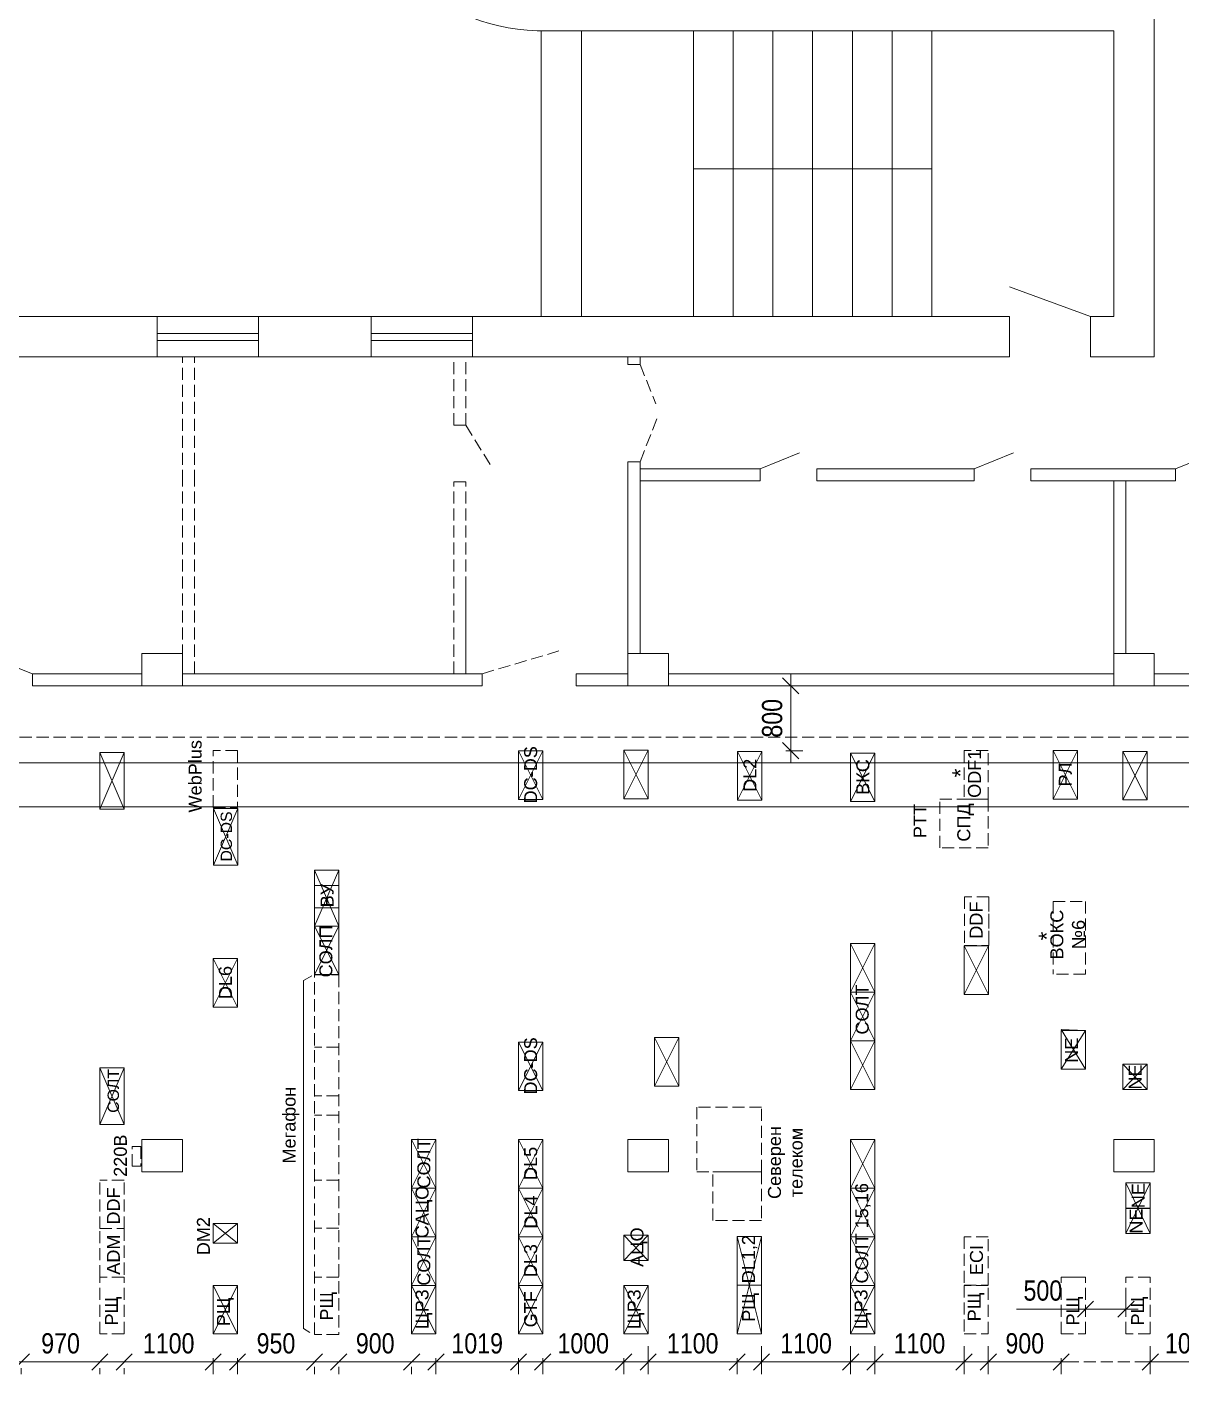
# Model space of a CAD drawing. Header units: millimetres. Extents: x 590645 to 681088, y -6155083 to -122880.
# Drawn here: x 647504 to 661754, y -158878 to -142249 of the extents above; entities that cross this region are included whole.
import ezdxf

# ---------------------------------------------------------------- set-up
doc = ezdxf.new("R2010")
doc.units = ezdxf.units.MM
doc.linetypes.add('GOST2.303 4', pattern=[7, 5, -2, 0])
doc.linetypes.add('ГОСТ 2.303 4', pattern=[7, 5, -2, 0])
for name, color, linetype, lineweight in [('оборудование', 7, 'Continuous', 60), ('Размеры план', 5, 'Continuous', 5), ('Стены', 250, 'Continuous', 20)]:
    doc.layers.add(name, color=color, linetype=linetype, lineweight=lineweight)
doc.styles.add('17_Standard 2.5', font='ARIALN.TTF', dxfattribs={"height": 250})
doc.styles.add('Arial Cyr', font='arial.ttf')
doc.dimstyles.get("Standard").update_dxf_attribs({"dimtxt": 2.5, "dimasz": 2, "dimexe": 1.5, "dimexo": 3, "dimgap": 1, "dimtad": 1, "dimtoh": 1, "dimdec": 0, "dimrnd": 1, "dimzin": 0, "dimdsep": 46, "dimtxsty": '17_Standard 2.5', "dimblk": 'OBLIQUE', "dimcen": 2, "dimdle": 1.5, "dimclrd": 5, "dimclre": 5, "dimclrt": 5, "dimadec": 0, "dimazin": 0, "dimtfac": 1, "dimtdec": 0, "dimtofl": 0, "dimtmove": 0, "dimatfit": 3, "dimldrblk": 'OBLIQUE', "dimfxl": 1, "dimtolj": 1, "dimtzin": 0, "dimlwd": 5, "dimlwe": 5, "dimarcsym": 0})

# ---------------------------------------------------------------- blocks, each defined once
blk = doc.blocks.new('_Oblique')
at = {"color": 0, "linetype": 'ByBlock', "lineweight": -2}
blk.add_line((-0.5, -0.5), (0.5, 0.5), dxfattribs=at)
blk = doc.blocks.new('*D452')
at = {"layer": 'Defpoints', "color": 0, "transparency": 16777216}
for p in [(656573.572558, -158233.852485), (657673.572558, -158233.852485), (656573.572558, -158727.786385)]:
    blk.add_point(p, dxfattribs=at)
at = {"layer": 'Стены', "color": 5, "linetype": 'Continuous', "lineweight": 5, "transparency": 16777216}
for p, q in [((656573.572558, -158533.852485), (656573.572558, -158877.786385)), ((657673.572558, -158533.852485), (657673.572558, -158877.786385)), ((657823.572558, -158727.786385), (656423.572558, -158727.786385))]:
    blk.add_line(p, q, dxfattribs=at)
at = {"layer": 'Стены', "color": 5, "lineweight": 5, "transparency": 16777216, "xscale": 200, "yscale": 200, "zscale": 200, "rotation": 180}
blk.add_blockref('_Oblique', (656573.572558, -158727.786385), dxfattribs=at)
at = {"layer": 'Стены', "color": 5, "lineweight": 5, "transparency": 16777216, "xscale": 200, "yscale": 200, "zscale": 200}
blk.add_blockref('_Oblique', (657673.572558, -158727.786385), dxfattribs=at)
at = {"layer": 'Стены', "color": 5, "linetype": 'Continuous', "lineweight": 20, "transparency": 16777216, "insert": (657123.572558, -158500.158757), "char_height": 250, "attachment_point": 5, "style": '17_Standard 2.5'}
blk.add_mtext('\\A1;1100', dxfattribs=at)
blk = doc.blocks.new('*D453')
at = {"layer": 'Defpoints', "color": 0, "transparency": 16777216}
for p in [(655173.572558, -158233.852485), (656273.572558, -158382.552882), (655173.572558, -158727.786385)]:
    blk.add_point(p, dxfattribs=at)
at = {"layer": 'Стены', "color": 5, "linetype": 'Continuous', "lineweight": 5, "ltscale": 100, "transparency": 16777216}
for p, q in [((655173.572558, -158533.852485), (655173.572558, -158877.786385)), ((656423.572558, -158727.786385), (655023.572558, -158727.786385)), ((656273.572558, -158682.552882), (656273.572558, -158877.786385))]:
    blk.add_line(p, q, dxfattribs=at)
at = {"layer": 'Стены', "color": 5, "lineweight": 5, "transparency": 16777216, "xscale": 200, "yscale": 200, "zscale": 200, "rotation": 180}
blk.add_blockref('_Oblique', (655173.572558, -158727.786385), dxfattribs=at)
at = {"layer": 'Стены', "color": 5, "lineweight": 5, "transparency": 16777216, "xscale": 200, "yscale": 200, "zscale": 200}
blk.add_blockref('_Oblique', (656273.572558, -158727.786385), dxfattribs=at)
at = {"layer": 'Стены', "color": 5, "linetype": 'Continuous', "lineweight": 20, "transparency": 16777216, "insert": (655723.572558, -158500.158757), "char_height": 250, "attachment_point": 5, "style": '17_Standard 2.5'}
blk.add_mtext('\\A1;1100', dxfattribs=at)
blk = doc.blocks.new('*D454')
at = {"layer": 'Defpoints', "color": 0, "transparency": 16777216}
for p in [(657973.572558, -158233.852485), (659073.572558, -158233.852485), (657973.572558, -158727.786385)]:
    blk.add_point(p, dxfattribs=at)
at = {"layer": 'Стены', "color": 5, "linetype": 'Continuous', "lineweight": 5, "transparency": 16777216}
for p, q in [((657973.572558, -158533.852485), (657973.572558, -158877.786385)), ((659073.572558, -158533.852485), (659073.572558, -158877.786385)), ((659223.572558, -158727.786385), (657823.572558, -158727.786385))]:
    blk.add_line(p, q, dxfattribs=at)
at = {"layer": 'Стены', "color": 5, "lineweight": 5, "transparency": 16777216, "xscale": 200, "yscale": 200, "zscale": 200, "rotation": 180}
blk.add_blockref('_Oblique', (657973.572558, -158727.786385), dxfattribs=at)
at = {"layer": 'Стены', "color": 5, "lineweight": 5, "transparency": 16777216, "xscale": 200, "yscale": 200, "zscale": 200}
blk.add_blockref('_Oblique', (659073.572558, -158727.786385), dxfattribs=at)
at = {"layer": 'Стены', "color": 5, "linetype": 'Continuous', "lineweight": 20, "transparency": 16777216, "insert": (658523.572558, -158500.158757), "char_height": 250, "attachment_point": 5, "style": '17_Standard 2.5'}
blk.add_mtext('\\A1;1100', dxfattribs=at)
blk = doc.blocks.new('*D455')
at = {"layer": 'Defpoints', "color": 0, "transparency": 16777216}
for p in [(659373.572558, -158233.852485), (660273.572558, -158382.552882), (659373.572558, -158727.786385)]:
    blk.add_point(p, dxfattribs=at)
at = {"layer": 'Стены', "color": 5, "linetype": 'Continuous', "lineweight": 5, "transparency": 16777216}
for p, q in [((659373.572558, -158533.852485), (659373.572558, -158877.786385)), ((660423.572558, -158727.786385), (659223.572558, -158727.786385)), ((660273.572558, -158682.552882), (660273.572558, -158877.786385))]:
    blk.add_line(p, q, dxfattribs=at)
at = {"layer": 'Стены', "color": 5, "lineweight": 5, "transparency": 16777216, "xscale": 200, "yscale": 200, "zscale": 200, "rotation": 180}
blk.add_blockref('_Oblique', (659373.572558, -158727.786385), dxfattribs=at)
at = {"layer": 'Стены', "color": 5, "lineweight": 5, "transparency": 16777216, "xscale": 200, "yscale": 200, "zscale": 200}
blk.add_blockref('_Oblique', (660273.572558, -158727.786385), dxfattribs=at)
at = {"layer": 'Стены', "color": 5, "linetype": 'Continuous', "lineweight": 20, "transparency": 16777216, "insert": (659823.572558, -158500.158757), "char_height": 250, "attachment_point": 5, "style": '17_Standard 2.5'}
blk.add_mtext('\\A1;900', dxfattribs=at)
blk = doc.blocks.new('*D457')
at = {"layer": 'Defpoints', "color": 0, "transparency": 16777216}
for p in [(647433.572558, -158506.802461), (648403.572558, -158506.802461), (647433.572558, -158727.786385)]:
    blk.add_point(p, dxfattribs=at)
at = {"layer": 'Стены', "color": 5, "linetype": 'Continuous', "lineweight": 5, "transparency": 16777216}
for p, q in [((648553.572558, -158727.786385), (647283.572558, -158727.786385)), ((647433.572558, -158806.802461), (647433.572558, -158877.786385)), ((648403.572558, -158806.802461), (648403.572558, -158877.786385))]:
    blk.add_line(p, q, dxfattribs=at)
at = {"layer": 'Стены', "color": 5, "lineweight": 5, "transparency": 16777216, "xscale": 200, "yscale": 200, "zscale": 200, "rotation": 180}
blk.add_blockref('_Oblique', (647433.572558, -158727.786385), dxfattribs=at)
at = {"layer": 'Стены', "color": 5, "lineweight": 5, "transparency": 16777216, "xscale": 200, "yscale": 200, "zscale": 200}
blk.add_blockref('_Oblique', (648403.572558, -158727.786385), dxfattribs=at)
at = {"layer": 'Стены', "color": 5, "linetype": 'Continuous', "lineweight": 20, "transparency": 16777216, "insert": (647918.572558, -158500.158757), "char_height": 250, "attachment_point": 5, "style": '17_Standard 2.5'}
blk.add_mtext('\\A1;970', dxfattribs=at)
blk = doc.blocks.new('*D458')
at = {"layer": 'Defpoints', "color": 0, "transparency": 16777216}
for p in [(650103.572558, -158382.552882), (651053.572558, -158486.639388), (651053.572558, -158727.786385)]:
    blk.add_point(p, dxfattribs=at)
at = {"layer": 'Стены', "color": 5, "linetype": 'Continuous', "lineweight": 5, "transparency": 16777216}
for p, q in [((649953.572558, -158727.786385), (651203.572558, -158727.786385)), ((650103.572558, -158682.552882), (650103.572558, -158877.786385)), ((651053.572558, -158786.639388), (651053.572558, -158877.786385))]:
    blk.add_line(p, q, dxfattribs=at)
at = {"layer": 'Стены', "color": 5, "lineweight": 5, "transparency": 16777216, "xscale": 200, "yscale": 200, "zscale": 200, "rotation": 180}
blk.add_blockref('_Oblique', (650103.572558, -158727.786385), dxfattribs=at)
at = {"layer": 'Стены', "color": 5, "lineweight": 5, "transparency": 16777216, "xscale": 200, "yscale": 200, "zscale": 200}
blk.add_blockref('_Oblique', (651053.572558, -158727.786385), dxfattribs=at)
at = {"layer": 'Стены', "color": 5, "linetype": 'Continuous', "lineweight": 20, "transparency": 16777216, "insert": (650578.572558, -158500.158757), "char_height": 250, "attachment_point": 5, "style": '17_Standard 2.5'}
blk.add_mtext('\\A1;950', dxfattribs=at)
blk = doc.blocks.new('*D459')
at = {"layer": 'Defpoints', "color": 0, "transparency": 16777216}
for p in [(651353.572558, -158486.639388), (652253.572558, -158486.639388), (652253.572558, -158727.786385)]:
    blk.add_point(p, dxfattribs=at)
at = {"layer": 'Стены', "color": 5, "linetype": 'Continuous', "lineweight": 5, "transparency": 16777216}
for p, q in [((651203.572558, -158727.786385), (652403.572558, -158727.786385)), ((651353.572558, -158786.639388), (651353.572558, -158877.786385)), ((652253.572558, -158786.639388), (652253.572558, -158877.786385))]:
    blk.add_line(p, q, dxfattribs=at)
at = {"layer": 'Стены', "color": 5, "lineweight": 5, "transparency": 16777216, "xscale": 200, "yscale": 200, "zscale": 200, "rotation": 180}
blk.add_blockref('_Oblique', (651353.572558, -158727.786385), dxfattribs=at)
at = {"layer": 'Стены', "color": 5, "lineweight": 5, "transparency": 16777216, "xscale": 200, "yscale": 200, "zscale": 200}
blk.add_blockref('_Oblique', (652253.572558, -158727.786385), dxfattribs=at)
at = {"layer": 'Стены', "color": 5, "linetype": 'Continuous', "lineweight": 20, "transparency": 16777216, "insert": (651803.572558, -158500.158757), "char_height": 250, "attachment_point": 5, "style": '17_Standard 2.5'}
blk.add_mtext('\\A1;900', dxfattribs=at)
blk = doc.blocks.new('*D460')
at = {"layer": 'Defpoints', "color": 0, "transparency": 16777216}
for p in [(652553.572558, -158382.552882), (653572.322954, -158382.552882), (653572.322954, -158727.786385)]:
    blk.add_point(p, dxfattribs=at)
at = {"layer": 'Стены', "color": 5, "linetype": 'Continuous', "lineweight": 5, "transparency": 16777216}
for p, q in [((652403.572558, -158727.786385), (653722.322954, -158727.786385)), ((652553.572558, -158682.552882), (652553.572558, -158877.786385)), ((653572.322954, -158682.552882), (653572.322954, -158877.786385))]:
    blk.add_line(p, q, dxfattribs=at)
at = {"layer": 'Стены', "color": 5, "lineweight": 5, "transparency": 16777216, "xscale": 200, "yscale": 200, "zscale": 200, "rotation": 180}
blk.add_blockref('_Oblique', (652553.572558, -158727.786385), dxfattribs=at)
at = {"layer": 'Стены', "color": 5, "lineweight": 5, "transparency": 16777216, "xscale": 200, "yscale": 200, "zscale": 200}
blk.add_blockref('_Oblique', (653572.322954, -158727.786385), dxfattribs=at)
at = {"layer": 'Стены', "color": 5, "linetype": 'Continuous', "lineweight": 20, "transparency": 16777216, "insert": (653062.947756, -158500.158757), "char_height": 250, "attachment_point": 5, "style": '17_Standard 2.5'}
blk.add_mtext('\\A1;1019', dxfattribs=at)
blk = doc.blocks.new('*D461')
at = {"layer": 'Defpoints', "color": 0, "transparency": 16777216}
for p in [(653872.322954, -158382.552882), (654872.322954, -158382.552882), (654872.322954, -158727.786385)]:
    blk.add_point(p, dxfattribs=at)
at = {"layer": 'Стены', "color": 5, "linetype": 'Continuous', "lineweight": 5, "ltscale": 100, "transparency": 16777216}
for p, q in [((653722.322954, -158727.786385), (655022.322954, -158727.786385)), ((653872.322954, -158682.552882), (653872.322954, -158877.786385)), ((654872.322954, -158682.552882), (654872.322954, -158877.786385))]:
    blk.add_line(p, q, dxfattribs=at)
at = {"layer": 'Стены', "color": 5, "lineweight": 5, "transparency": 16777216, "xscale": 200, "yscale": 200, "zscale": 200, "rotation": 180}
blk.add_blockref('_Oblique', (653872.322954, -158727.786385), dxfattribs=at)
at = {"layer": 'Стены', "color": 5, "lineweight": 5, "transparency": 16777216, "xscale": 200, "yscale": 200, "zscale": 200}
blk.add_blockref('_Oblique', (654872.322954, -158727.786385), dxfattribs=at)
at = {"layer": 'Стены', "color": 5, "linetype": 'Continuous', "lineweight": 20, "transparency": 16777216, "insert": (654372.322954, -158500.158757), "char_height": 250, "attachment_point": 5, "style": '17_Standard 2.5'}
blk.add_mtext('\\A1;1000', dxfattribs=at)
blk = doc.blocks.new('*D462')
at = {"layer": 'Defpoints', "color": 0, "transparency": 16777216}
for p in [(649803.572558, -158382.552882), (648703.572558, -158506.802461), (649803.572558, -158727.786385)]:
    blk.add_point(p, dxfattribs=at)
at = {"layer": 'Стены', "color": 5, "linetype": 'Continuous', "lineweight": 5, "transparency": 16777216}
for p, q in [((648553.572558, -158727.786385), (649953.572558, -158727.786385)), ((649803.572558, -158682.552882), (649803.572558, -158877.786385)), ((648703.572558, -158806.802461), (648703.572558, -158877.786385))]:
    blk.add_line(p, q, dxfattribs=at)
at = {"layer": 'Стены', "color": 5, "lineweight": 5, "transparency": 16777216, "xscale": 200, "yscale": 200, "zscale": 200, "rotation": 180}
blk.add_blockref('_Oblique', (648703.572558, -158727.786385), dxfattribs=at)
at = {"layer": 'Стены', "color": 5, "lineweight": 5, "transparency": 16777216, "xscale": 200, "yscale": 200, "zscale": 200}
blk.add_blockref('_Oblique', (649803.572558, -158727.786385), dxfattribs=at)
at = {"layer": 'Стены', "color": 5, "linetype": 'Continuous', "lineweight": 20, "transparency": 16777216, "insert": (649253.572558, -158500.158757), "char_height": 250, "attachment_point": 5, "style": '17_Standard 2.5'}
blk.add_mtext('\\A1;1100', dxfattribs=at)
blk = doc.blocks.new('*D463')
at = {"layer": 'Defpoints', "color": 0, "transparency": 16777216}
for p in [(660573.572558, -158076.180283), (660573.572558, -158233.852485), (661073.572558, -158372.53113)]:
    blk.add_point(p, dxfattribs=at)
at = {"layer": 'Стены', "color": 5, "linetype": 'Continuous', "lineweight": 5, "transparency": 16777216}
for p, q in [((660573.572558, -157933.852485), (660573.572558, -157926.180283)), ((661073.572558, -158072.53113), (661073.572558, -157926.180283)), ((660573.572558, -158076.180283), (659720.869856, -158076.180283)), ((661223.572558, -158076.180283), (660573.572558, -158076.180283))]:
    blk.add_line(p, q, dxfattribs=at)
at = {"layer": 'Стены', "color": 5, "lineweight": 5, "transparency": 16777216, "xscale": 200, "yscale": 200, "zscale": 200, "rotation": 180}
blk.add_blockref('_Oblique', (660573.572558, -158076.180283), dxfattribs=at)
at = {"layer": 'Стены', "color": 5, "lineweight": 5, "transparency": 16777216, "xscale": 200, "yscale": 200, "zscale": 200}
blk.add_blockref('_Oblique', (661073.572558, -158076.180283), dxfattribs=at)
at = {"layer": 'Стены', "color": 5, "linetype": 'Continuous', "lineweight": 20, "transparency": 16777216, "insert": (660047.221207, -157848.552655), "char_height": 250, "attachment_point": 5, "style": '17_Standard 2.5'}
blk.add_mtext('\\A1;500', dxfattribs=at)
blk = doc.blocks.new('*D464')
at = {"layer": 'Defpoints', "color": 0, "transparency": 16777216}
for p in [(661373.572558, -158233.852485), (662373.572558, -158382.552882), (661373.572558, -158727.786385)]:
    blk.add_point(p, dxfattribs=at)
at = {"layer": 'Стены', "color": 5, "linetype": 'Continuous', "lineweight": 5, "transparency": 16777216}
for p, q in [((661373.572558, -158533.852485), (661373.572558, -158877.786385)), ((662523.572558, -158727.786385), (661223.572558, -158727.786385)), ((662373.572558, -158682.552882), (662373.572558, -158877.786385))]:
    blk.add_line(p, q, dxfattribs=at)
at = {"layer": 'Стены', "color": 5, "lineweight": 5, "transparency": 16777216, "xscale": 200, "yscale": 200, "zscale": 200, "rotation": 180}
blk.add_blockref('_Oblique', (661373.572558, -158727.786385), dxfattribs=at)
at = {"layer": 'Стены', "color": 5, "lineweight": 5, "transparency": 16777216, "xscale": 200, "yscale": 200, "zscale": 200}
blk.add_blockref('_Oblique', (662373.572558, -158727.786385), dxfattribs=at)
at = {"layer": 'Стены', "color": 5, "linetype": 'Continuous', "lineweight": 20, "transparency": 16777216, "insert": (661873.572558, -158500.158757), "char_height": 250, "attachment_point": 5, "style": '17_Standard 2.5'}
blk.add_mtext('\\A1;1000', dxfattribs=at)
blk = doc.blocks.new('*D472')
at = {"layer": 'Defpoints', "color": 0, "transparency": 16777216}
for p in [(656574, -150383), (656934, -150383), (656574, -151183)]:
    blk.add_point(p, dxfattribs=at)
at = {"layer": 'Стены', "color": 5, "linetype": 'Continuous', "lineweight": 5, "ltscale": 100, "transparency": 16777216}
for p, q in [((656934, -151333), (656934, -150233)), ((656874, -150383), (657084, -150383)), ((656874, -151183), (657084, -151183))]:
    blk.add_line(p, q, dxfattribs=at)
at = {"layer": 'Стены', "color": 5, "lineweight": 5, "transparency": 16777216, "xscale": 200, "yscale": 200, "zscale": 200}
for p, rotation in [((656934, -150383), 90), ((656934, -151183), 270)]:
    blk.add_blockref('_Oblique', p, dxfattribs=dict(at, rotation=rotation))
at = {"layer": 'Стены', "color": 5, "linetype": 'Continuous', "lineweight": 20, "transparency": 16777216, "insert": (656706, -150783), "char_height": 250, "attachment_point": 5, "rotation": 90, "style": '17_Standard 2.5'}
blk.add_mtext('\\A1;800', dxfattribs=at)

msp = doc.modelspace()

# ---------------------------------------------------------------- linework, layer by layer
at = {"layer": 'оборудование', "linetype": 'Continuous', "lineweight": 20}
for p, q in [((648403.6, -151904), (648703.6, -151204)), ((648703.6, -151904), (648403.6, -151204)), ((648703.6, -151204), (648703.6, -151904)), ((654875.1, -151776.6), (655175.1, -151176.6)), ((649807.3, -152596.9), (650107.3, -151896.9)), ((650107.3, -152596.9), (649807.3, -151896.9)), ((650107.3, -151896.9), (650107.3, -152596.9)), ((651053.6, -153347.2), (651353.6, -152658.6)), ((651353.6, -152658.6), (651053.6, -152658.6)), ((651053.6, -152658.6), (651353.6, -153347.2)), ((651055.8, -152847.7), (651350.5, -152847.7)), ((651055.8, -153123.2), (651350.5, -153123.2)), ((651053.6, -153945.5), (651353.6, -153347.2)), ((651353.6, -153945.5), (651053.6, -153347.2)), ((651353.6, -153347.2), (651353.6, -153945.5)), ((659076.5, -154190.6), (659376.5, -153590.6)), ((659376.5, -154190.6), (659076.5, -153590.6)), ((659376.5, -153590.6), (659376.5, -154190.6)), ((648403.6, -155796.2), (648703.6, -155096.2)), ((648703.6, -155796.2), (648403.6, -155096.2)), ((648703.6, -155096.2), (648703.6, -155796.2)), ((654875.1, -157474.8), (655172.6, -157163.9)), ((655172.6, -157474.8), (654875.1, -157163.9)), ((655172.6, -157163.9), (655172.6, -157474.8))]:
    msp.add_line(p, q, dxfattribs=at)
at = {"layer": 'оборудование', "color": 0, "linetype": 'Continuous', "lineweight": 20}
for p, q in [((653572.4, -151785.3), (653872.4, -151185.3)), ((653872.4, -151785.3), (653572.4, -151185.3)), ((653872.4, -151185.3), (653872.4, -151785.3)), ((655175.1, -151776.6), (654875.1, -151176.6)), ((655175.1, -151176.6), (655175.1, -151776.6)), ((656278.9, -151791.8), (656578.9, -151191.8)), ((656578.9, -151791.8), (656278.9, -151191.8)), ((656578.9, -151191.8), (656578.9, -151791.8)), ((657673.5, -151811.6), (657973.5, -151211.6)), ((657973.5, -151811.6), (657673.5, -151211.6)), ((657973.5, -151211.6), (657973.5, -151811.6)), ((660173.6, -151782.6), (660473.6, -151182.6)), ((660473.6, -151782.6), (660173.6, -151182.6)), ((660473.6, -151182.6), (660473.6, -151782.6)), ((661035.9, -151791.6), (661335.9, -151191.6)), ((661335.9, -151791.6), (661035.9, -151191.6)), ((661335.9, -151191.6), (661335.9, -151791.6)), ((657673.5, -154164.2), (657973.5, -153564.2)), ((657973.5, -154164.2), (657673.5, -153564.2)), ((657973.5, -153564.2), (657973.5, -154164.2)), ((649803.6, -154350.1), (650103.6, -153750.1)), ((650103.6, -154350.1), (649803.6, -153750.1)), ((650103.6, -153750.1), (650103.6, -154350.1)), ((651019.7, -153960.9), (650919.1, -154020.1)), ((650919.1, -154020.9), (650919.1, -158316.9)), ((657673.5, -154764.2), (657973.5, -154164.2)), ((657973.5, -154764.2), (657673.5, -154164.2)), ((657973.5, -154164.2), (657973.5, -154764.2)), ((660573.6, -154635.2), (660273.6, -154624.5)), ((660273.6, -154624.5), (660573.6, -155115.9)), ((660273.6, -155115.9), (660573.6, -154635.2)), ((653572.4, -155379), (653872.4, -154779)), ((653872.4, -155379), (653572.4, -154779)), ((653872.4, -154779), (653872.4, -155379)), ((655253.5, -155324.7), (655553.5, -154724.7)), ((655553.5, -155324.7), (655253.5, -154724.7)), ((655553.5, -154724.7), (655553.5, -155324.7)), ((657673.5, -155364.2), (657973.5, -154764.2)), ((657973.5, -155364.2), (657673.5, -154764.2)), ((657973.5, -154764.2), (657973.5, -155364.2)), ((661035.9, -155366.1), (661335.9, -155054.4)), ((661335.9, -155366.1), (661035.9, -155054.4)), ((661335.9, -155054.4), (661335.9, -155366.1)), ((648403.6, -155796.2), (648703.6, -155796.2)), ((649423.6, -155982.6), (648923.6, -155982.6)), ((648923.6, -156382.6), (648923.6, -155982.6)), ((649423.6, -156382.6), (649423.6, -155982.6)), ((652253.6, -156582.6), (652553.6, -155982.6)), ((652553.6, -156582.6), (652253.6, -155982.6)), ((652553.6, -155982.6), (652553.6, -156582.6)), ((653572.3, -156582.6), (653872.3, -155982.6)), ((653872.3, -156582.6), (653572.3, -155982.6)), ((653872.3, -155982.6), (653872.3, -156582.6)), ((657673.6, -156582.6), (657973.6, -155982.6)), ((657973.6, -156582.6), (657673.6, -155982.6)), ((657973.6, -155982.6), (657973.6, -156582.6)), ((649423.6, -156382.6), (648923.6, -156382.6)), ((652253.6, -157182.6), (652553.6, -156582.6)), ((652553.6, -157182.6), (652253.6, -156582.6)), ((652553.6, -156582.6), (652553.6, -157182.6)), ((653572.3, -157182.6), (653872.3, -156582.6)), ((653872.3, -157182.6), (653572.3, -156582.6)), ((653872.3, -156582.6), (653872.3, -157182.6)), ((657673.6, -157182.6), (657973.6, -156582.6)), ((657973.6, -157182.6), (657673.6, -156582.6)), ((657973.6, -156582.6), (657973.6, -157182.6)), ((661073, -157144.4), (661373.6, -156518.8)), ((661373, -157144.4), (661073.6, -156518.8)), ((661373.6, -156518.8), (661373, -157144.4)), ((649803.6, -157262.2), (650103.6, -157019.9)), ((650103.6, -157262.2), (649803.6, -157019.9)), ((650103.6, -157019.9), (650103.6, -157262.2)), ((652253.6, -157782.6), (652553.6, -157182.6)), ((652553.6, -157782.6), (652253.6, -157182.6)), ((652553.6, -157182.6), (652553.6, -157782.6)), ((653572.3, -157782.6), (653872.3, -157182.6)), ((653872.3, -157782.6), (653572.3, -157182.6)), ((653872.3, -157182.6), (653872.3, -157782.6)), ((656273.6, -158380.4), (656573.6, -157180.4)), ((656573.6, -157180.4), (656273.6, -157180.4)), ((656273.6, -157180.4), (656573.6, -158380.4)), ((657673.6, -157782.6), (657973.6, -157182.6)), ((657973.6, -157782.6), (657673.6, -157182.6)), ((657973.6, -157182.6), (657973.6, -157782.6)), ((649803.6, -158382.6), (650103.6, -157782.6)), ((650103.6, -158382.6), (649803.6, -157782.6)), ((650103.6, -157782.6), (650103.6, -158382.6)), ((652253.6, -158382.6), (652553.6, -157782.6)), ((652553.6, -158382.6), (652253.6, -157782.6)), ((652553.6, -157782.6), (652553.6, -158382.6)), ((653572.3, -158382.6), (653872.3, -157782.6)), ((653872.3, -158382.6), (653572.3, -157782.6)), ((653872.3, -157782.6), (653872.3, -158382.6)), ((654872.3, -158382.6), (655172.3, -157782.6)), ((655172.3, -158382.6), (654872.3, -157782.6)), ((655172.3, -157782.6), (655172.3, -158382.6)), ((657673.6, -158382.6), (657973.6, -157782.6)), ((657973.6, -158382.6), (657673.6, -157782.6)), ((657973.6, -157782.6), (657973.6, -158382.6)), ((650919.1, -158316.9), (650994.8, -158366.1))]:
    msp.add_line(p, q, dxfattribs=at)
for points in [[(653572.4, -151785.3), (653872.4, -151785.3), (653872.4, -151185.3), (653572.4, -151185.3)], [(654875.1, -151776.6), (655175.1, -151776.6), (655175.1, -151176.6), (654875.1, -151176.6)], [(656278.9, -151791.8), (656578.9, -151791.8), (656578.9, -151191.8), (656278.9, -151191.8)], [(657673.5, -151811.6), (657973.5, -151811.6), (657973.5, -151211.6), (657673.5, -151211.6)], [(660173.6, -151782.6), (660473.6, -151782.6), (660473.6, -151182.6), (660173.6, -151182.6)], [(661035.9, -151791.6), (661335.9, -151791.6), (661335.9, -151191.6), (661035.9, -151191.6)], [(657673.5, -154164.2), (657973.5, -154164.2), (657973.5, -153564.2), (657673.5, -153564.2)], [(659076.5, -154190.6), (659376.5, -154190.6), (659376.5, -153590.6), (659076.5, -153590.6)], [(649803.6, -154350.1), (650103.6, -154350.1), (650103.6, -153750.1), (649803.6, -153750.1)], [(657673.5, -154764.2), (657973.5, -154764.2), (657973.5, -154164.2), (657673.5, -154164.2)], [(660273.6, -154635.2), (660573.6, -154635.2), (660573.6, -155115.9), (660273.6, -155115.9)], [(653572.4, -155379), (653872.4, -155379), (653872.4, -154779), (653572.4, -154779)], [(655253.5, -155324.7), (655553.5, -155324.7), (655553.5, -154724.7), (655253.5, -154724.7)], [(657673.5, -155364.2), (657973.5, -155364.2), (657973.5, -154764.2), (657673.5, -154764.2)], [(661035.9, -155054.4), (661335.9, -155054.4), (661335.9, -155366.1), (661035.9, -155366.1)], [(652253.6, -156582.6), (652553.6, -156582.6), (652553.6, -155982.6), (652253.6, -155982.6)], [(653572.3, -156582.6), (653872.3, -156582.6), (653872.3, -155982.6), (653572.3, -155982.6)], [(657673.6, -156582.6), (657973.6, -156582.6), (657973.6, -155982.6), (657673.6, -155982.6)], [(652253.6, -157182.6), (652553.6, -157182.6), (652553.6, -156582.6), (652253.6, -156582.6)], [(653572.3, -157182.6), (653872.3, -157182.6), (653872.3, -156582.6), (653572.3, -156582.6)], [(657673.6, -157182.6), (657973.6, -157182.6), (657973.6, -156582.6), (657673.6, -156582.6)], [(661073.6, -156518.8), (661373.6, -156518.8), (661373.6, -156830.4), (661073.6, -156830.4)], [(661073, -156832.7), (661373, -156832.7), (661373, -157144.4), (661073, -157144.4)], [(649803.6, -157262.2), (650103.6, -157262.2), (650103.6, -157019.9), (649803.6, -157019.9)], [(652253.6, -157782.6), (652553.6, -157782.6), (652553.6, -157182.6), (652253.6, -157182.6)], [(653572.3, -157782.6), (653872.3, -157782.6), (653872.3, -157182.6), (653572.3, -157182.6)], [(656273.6, -157780.4), (656573.6, -157780.4), (656573.6, -157180.4), (656273.6, -157180.4)], [(657673.6, -157782.6), (657973.6, -157782.6), (657973.6, -157182.6), (657673.6, -157182.6)], [(649803.6, -158382.6), (650103.6, -158382.6), (650103.6, -157782.6), (649803.6, -157782.6)], [(652253.6, -158382.6), (652553.6, -158382.6), (652553.6, -157782.6), (652253.6, -157782.6)], [(653572.3, -158382.6), (653872.3, -158382.6), (653872.3, -157782.6), (653572.3, -157782.6)], [(654872.3, -158382.6), (655172.3, -158382.6), (655172.3, -157782.6), (654872.3, -157782.6)], [(656273.6, -158380.4), (656573.6, -158380.4), (656573.6, -157780.4), (656273.6, -157780.4)], [(657673.6, -158382.6), (657973.6, -158382.6), (657973.6, -157782.6), (657673.6, -157782.6)]]:
    msp.add_lwpolyline(points, close=True, dxfattribs=at)
at = {"layer": 'оборудование', "linetype": 'Continuous', "lineweight": 20}
for points in [[(673630, -151874.5), (645460, -151874.5), (645460, -151330.9), (673630, -151330.9)], [(651053.6, -152658.6), (651353.6, -152658.6), (651353.6, -153347.2), (651053.6, -153347.2)], [(651053.6, -153347.2), (651353.6, -153347.2), (651353.6, -153945.5), (651053.6, -153945.5)], [(654875.1, -157163.9), (655172.6, -157163.9), (655172.6, -157474.8), (654875.1, -157474.8)]]:
    msp.add_lwpolyline(points, close=True, dxfattribs=at)
at = {"layer": 'Размеры план', "color": 0, "linetype": 'ГОСТ 2.303 4', "lineweight": 20, "ltscale": 30}
for p, q in [((649423.6, -147866), (649423.6, -146322.6)), ((649573.6, -147866), (649573.6, -146322.6)), ((652773.6, -147166), (652773.6, -146322.6)), ((652923.6, -147166), (652923.6, -146322.6)), ((655073.6, -146416), (655269.4, -146902.4)), ((655073.6, -147616), (655294.6, -147053.8)), ((652773.6, -147166), (652923.6, -147166)), ((652923.6, -147166), (653224.7, -147649.4)), ((649423.6, -150232.6), (649423.6, -147866)), ((649573.6, -150232.6), (649573.6, -147866)), ((652773.6, -150232.6), (652773.6, -147866)), ((652773.6, -147866), (652923.6, -147866)), ((652923.6, -150232.6), (652923.6, -147866)), ((653123.6, -150232.6), (654070, -149952.2)), ((653123.6, -150382.6), (653123.6, -150232.6)), ((654283.6, -150382.6), (654283.6, -150232.6))]:
    msp.add_line(p, q, dxfattribs=at)
at = {"layer": 'Размеры план', "color": 0, "linetype": 'Continuous', "lineweight": 20}
for p, q in [((648703.6, -151204), (648403.6, -151204)), ((648403.6, -151904), (648403.6, -151204)), ((648703.6, -151904), (648703.6, -151204)), ((648703.6, -151904), (648403.6, -151904)), ((650107.3, -151896.9), (649807.3, -151896.9)), ((649807.3, -152596.9), (649807.3, -151896.9)), ((650107.3, -152596.9), (650107.3, -151896.9)), ((650107.3, -152596.9), (649807.3, -152596.9)), ((648703.6, -155096.2), (648403.6, -155096.2)), ((648403.6, -155796.2), (648403.6, -155096.2)), ((648703.6, -155796.2), (648703.6, -155096.2)), ((648703.6, -155796.2), (648403.6, -155796.2)), ((655973.6, -156382.6), (656573.6, -156382.6)), ((660573.6, -157682.6), (660273.6, -157682.6)), ((660573.6, -157682.6), (660273.6, -157682.6)), ((660573.6, -157682.6), (660273.6, -157682.6)), ((660573.6, -157682.6), (660273.6, -157682.6)), ((660573.6, -157682.6), (660273.6, -157682.6)), ((660573.6, -157682.6), (660273.6, -157682.6)), ((660573.6, -157682.6), (660273.6, -157682.6)), ((660573.6, -157682.6), (660273.6, -157682.6))]:
    msp.add_line(p, q, dxfattribs=at)
at = {"layer": 'Размеры план', "color": 1, "linetype": 'GOST2.303 4', "lineweight": 20, "ltscale": 30}
for p, q in [((650103.6, -151182.6), (649803.6, -151182.6)), ((649803.6, -151882.6), (649803.6, -151182.6)), ((650103.6, -151182.6), (650103.6, -151882.6)), ((649803.6, -151882.6), (650103.6, -151882.6)), ((651353.6, -154842.6), (651053.6, -154842.6)), ((651353.6, -155442.6), (651053.6, -155442.6)), ((656573.6, -155582.6), (655773.6, -155582.6)), ((655773.6, -155582.6), (655773.6, -156382.6)), ((656573.6, -156382.6), (656573.6, -155582.6)), ((651353.6, -155682.6), (651053.6, -155682.6)), ((655773.6, -156382.6), (656573.6, -156382.6)), ((655973.6, -156982.6), (655973.6, -156382.6)), ((656573.6, -156382.6), (656573.6, -156982.6)), ((648703.6, -156482.6), (648403.6, -156482.6)), ((648403.6, -157082.6), (648403.6, -156482.6)), ((648703.6, -157082.6), (648703.6, -156482.6)), ((651353.6, -156482.6), (651053.6, -156482.6)), ((648403.6, -157682.6), (648403.6, -157082.6)), ((648403.6, -157082.6), (648703.6, -157082.6)), ((648703.6, -157082.6), (648703.6, -157682.6)), ((651353.7, -157077), (651053.7, -157077)), ((656573.6, -156982.6), (655973.6, -156982.6)), ((648703.6, -157682.6), (648403.6, -157682.6)), ((651353.6, -157682.6), (651053.6, -157682.6)), ((651353.6, -158390.7), (651053.6, -158390.7))]:
    msp.add_line(p, q, dxfattribs=at)
at = {"layer": 'Размеры план', "color": 3, "linetype": 'GOST2.303 4', "lineweight": 20, "ltscale": 30}
for p, q in [((658773.6, -152382.6), (658773.6, -151782.6)), ((658773.6, -151782.6), (659373.6, -151782.6)), ((659373.6, -151782.6), (659373.6, -152382.6)), ((659373.6, -152382.6), (658773.6, -152382.6)), ((659380.6, -152986.4), (659380.6, -153586.4)), ((660173.6, -153042.6), (660573.6, -153042.6)), ((660173.6, -153042.6), (660173.6, -153942.6)), ((660573.6, -153042.6), (660573.6, -153942.6)), ((660573.6, -153942.6), (660173.6, -153942.6)), ((659373.6, -157182.5), (659073.6, -157182.5)), ((648403.6, -158382.6), (648403.6, -157682.6)), ((648703.6, -158382.6), (648703.6, -157682.6)), ((660273.6, -158382.6), (660273.6, -157682.6)), ((660573.6, -158382.6), (660573.6, -157682.6)), ((661073.6, -158382.6), (661073.6, -157682.6)), ((661373.6, -158382.6), (661373.6, -157682.6)), ((648703.6, -158382.6), (648403.6, -158382.6)), ((660273.6, -158382.6), (660573.6, -158382.6)), ((661373.6, -158382.6), (661073.6, -158382.6))]:
    msp.add_line(p, q, dxfattribs=at)
at = {"layer": 'Размеры план', "color": 0, "linetype": 'GOST2.303 4', "lineweight": 20, "ltscale": 30}
msp.add_line((648703.6, -155796.2), (648403.6, -155796.2), dxfattribs=at)
at = {"layer": 'Размеры план', "color": 3, "linetype": 'Continuous', "lineweight": 20}
msp.add_line((660273.6, -157682.6), (660573.6, -157682.6), dxfattribs=at)
at = {"layer": 'Размеры план', "color": 3, "linetype": 'ГОСТ 2.303 4', "lineweight": 20, "ltscale": 30}
msp.add_line((661373.6, -157682.6), (661073.6, -157682.6), dxfattribs=at)
at = {"layer": 'Размеры план', "color": 0, "linetype": 'ГОСТ 2.303 4', "lineweight": 20, "ltscale": 30}
msp.add_lwpolyline([(644893.6, -151015.3), (671412.2, -151015.3), (671412.2, -158727.8), (644893.6, -158727.8)], close=True, dxfattribs=at)
at = {"layer": 'Размеры план', "color": 3, "linetype": 'GOST2.303 4', "lineweight": 20, "ltscale": 30}
for points in [[(659073.6, -151782.6), (659373.6, -151782.6), (659373.6, -151182.6), (659073.6, -151182.6)], [(659080.6, -153586.4), (659380.6, -153586.4), (659380.6, -152986.4), (659080.6, -152986.4)], [(648800.9, -156069.6), (648911.4, -156069.6), (648911.4, -156312.9), (648800.9, -156312.9)], [(659073.6, -157782.5), (659373.6, -157782.5), (659373.6, -157182.5), (659073.6, -157182.5)], [(659073.6, -158382.6), (659373.6, -158382.6), (659373.6, -157782.6), (659073.6, -157782.6)]]:
    msp.add_lwpolyline(points, close=True, dxfattribs=at)
at = {"layer": 'Размеры план', "color": 1, "linetype": 'GOST2.303 4', "lineweight": 20, "ltscale": 30}
msp.add_lwpolyline([(651053.6, -153951.7), (651353.6, -153951.7), (651353.6, -158390.7), (651053.6, -158390.7)], close=True, dxfattribs=at)
at = {"layer": 'Стены', "color": 0, "linetype": 'Continuous', "lineweight": 20, "ltscale": 100}
for p, q in [((661423.6, -145715.9), (661423.6, -141799.2)), ((653852.2, -142299.2), (653852.2, -145822.6)), ((660923.6, -142299.2), (653923.6, -142299.2)), ((654352.2, -142299.2), (654352.2, -145822.6)), ((655732.2, -142299.2), (655732.2, -145822.6)), ((656223, -142299.2), (656223, -145822.6)), ((656713.9, -142299.2), (656713.9, -145822.6)), ((657204.8, -142299.2), (657204.8, -145822.6)), ((657695.6, -142299.2), (657695.6, -145822.6)), ((658186.5, -142299.2), (658186.5, -145822.6)), ((658677.4, -142299.2), (658677.4, -145822.6)), ((660923.6, -145822.6), (660923.6, -142299.2)), ((661423.6, -146322.6), (661423.6, -142299.2)), ((655732.2, -144002.6), (658677.4, -144002.6)), ((660634.6, -145822.6), (659634.6, -145456)), ((644740.3, -145822.6), (659634.6, -145822.6)), ((659634.6, -145822.6), (659634.6, -146322.6)), ((660634.6, -145822.6), (660634.6, -146322.6)), ((660634.6, -145822.6), (660923.6, -145822.6)), ((650361.4, -146034.6), (649111.4, -146034.6)), ((650361.4, -146121.5), (649111.4, -146121.5)), ((653003.4, -146034.6), (651753.4, -146034.6)), ((653003.4, -146121.5), (651753.4, -146121.5)), ((644923.6, -146322.6), (648143.6, -146322.6)), ((648143.6, -146322.6), (659634.6, -146322.6)), ((654923.6, -146416), (654923.6, -146322.6)), ((655073.6, -146416), (655073.6, -146322.6)), ((660634.6, -146322.6), (661423.6, -146322.6)), ((654923.6, -146416), (655073.6, -146416)), ((654923.6, -150232.6), (654923.6, -147616)), ((654923.6, -147616), (655073.6, -147616)), ((655073.6, -149982.6), (655073.6, -147616)), ((656556.4, -147702.6), (657042.8, -147506.7)), ((659197.1, -147702.6), (659683.5, -147506.7)), ((661686.4, -147702.6), (662172.8, -147506.7)), ((655073.6, -147702.6), (656556.4, -147702.6)), ((656556.4, -147852.6), (656556.4, -147702.6)), ((657256.4, -147852.6), (657256.4, -147702.6)), ((657256.4, -147702.6), (659197.1, -147702.6)), ((659197.1, -147852.6), (659197.1, -147702.6)), ((659897.1, -147852.6), (659897.1, -147702.6)), ((659897.1, -147702.6), (661686.4, -147702.6)), ((661686.4, -147852.6), (661686.4, -147702.6)), ((655073.6, -147852.6), (656556.4, -147852.6)), ((657256.4, -147852.6), (659197.1, -147852.6)), ((659897.1, -147852.6), (661686.4, -147852.6)), ((660923.6, -147852.6), (660923.6, -149982.6)), ((661073.6, -147852.6), (661073.6, -149982.6)), ((652923.6, -150232.6), (652923.6, -149122.5)), ((649423.6, -149982.6), (648923.6, -149982.6)), ((648923.6, -150382.6), (648923.6, -149982.6)), ((649423.6, -150382.6), (649423.6, -149982.6)), ((655423.6, -149982.6), (654923.6, -149982.6)), ((654923.6, -150382.6), (654923.6, -149982.6)), ((655423.6, -150382.6), (655423.6, -149982.6)), ((661423.6, -149982.6), (660923.6, -149982.6)), ((660923.6, -150382.6), (660923.6, -149982.6)), ((661423.6, -150382.6), (661423.6, -149982.6)), ((661423.6, -150232.6), (661423.6, -149982.6)), ((647573.6, -150232.6), (647292.4, -150122)), ((648923.6, -150232.6), (647573.6, -150232.6)), ((647573.6, -150382.6), (647573.6, -150232.6)), ((653123.6, -150232.6), (649423.6, -150232.6)), ((654923.6, -150232.6), (654283.6, -150232.6)), ((660923.6, -150232.6), (655423.6, -150232.6)), ((663273.6, -150232.6), (661423.6, -150232.6)), ((653123.6, -150382.6), (647573.6, -150382.6)), ((649423.6, -150382.6), (648923.6, -150382.6)), ((663273.6, -150382.6), (654283.6, -150382.6)), ((655423.6, -150382.6), (654923.6, -150382.6)), ((658073.6, -150382.6), (657073.6, -150382.6)), ((661423.6, -150382.6), (660923.6, -150382.6)), ((655423.6, -155982.6), (654923.6, -155982.6)), ((654923.6, -156382.6), (654923.6, -155982.6)), ((655423.6, -156382.6), (655423.6, -155982.6)), ((661423.6, -155982.6), (660923.6, -155982.6)), ((660923.6, -156382.6), (660923.6, -155982.6)), ((661423.6, -156382.6), (661423.6, -155982.6)), ((655423.6, -156382.6), (654923.6, -156382.6)), ((661423.6, -156382.6), (660923.6, -156382.6))]:
    msp.add_line(p, q, dxfattribs=at)
for points in [[(649111.4, -145822.6), (650361.4, -145822.6), (650361.4, -146322.6), (649111.4, -146322.6)], [(651753.4, -145822.6), (653003.4, -145822.6), (653003.4, -146322.6), (651753.4, -146322.6)]]:
    msp.add_lwpolyline(points, close=True, dxfattribs=at)
msp.add_arc((653887.9, -139828.6), 2470.9, 184.19312, 270.82752, dxfattribs=at)

# ---------------------------------------------------------------- texts
at = {"layer": 'оборудование', "color": 0, "linetype": 'Continuous', "lineweight": 20, "insert": (660400.9, -154880.5), "char_height": 160, "width": 1235.359, "attachment_point": 5, "rotation": 90, "style": 'Arial Cyr'}
msp.add_mtext('NE', dxfattribs=at)
at = {"layer": 'Размеры план', "color": 3, "linetype": 'GOST2.303 4', "lineweight": 20, "ltscale": 30, "char_height": 160, "width": 1235.359, "attachment_point": 5, "rotation": 90, "style": 'Arial Cyr'}
for s, insert in [('PTT', (658530.3, -152052.1)), ('DDF', (659223.3, -153274.8)), ('{\\fArial|b0|i0|c204|p34;ВОКС\\P№6}', (660354.3, -153453.4)), ('220В', (648658.2, -156182.2)), ('ECI', (659228.7, -157470.7))]:
    msp.add_mtext(s, dxfattribs=dict(at, insert=insert))
at = {"layer": 'Стены', "color": 1, "linetype": 'Continuous', "lineweight": 20, "char_height": 160, "width": 1235.359, "attachment_point": 5, "rotation": 90, "style": 'Arial Cyr'}
for s, insert in [('WebPlus', (649581.2, -151498.9)), ('Мегафон', (650764.6, -155805.4)), ('Северен телеком', (656867.9, -156266.4)), ('DDF', (648570.7, -156803.6)), ('ADM', (648570.7, -157403.6)), ('РЩ', (651226.8, -158039))]:
    msp.add_mtext(s, dxfattribs=dict(at, insert=insert))
at = {"layer": 'Стены', "color": 0, "linetype": 'Continuous', "lineweight": 20, "attachment_point": 5, "rotation": 90, "style": 'Arial Cyr'}
for s, insert, char_height, width in [('DC-DS', (653724, -151480.7), 160, 1235.359), ('DL2', (656430.6, -151487.2), 160, 1235.359), ('{\\fArial|b0|i0|c204|p34;ВКС}', (657825.2, -151507), 160, 1235.359), ('*', (659030.8, -151457.5), 200, 250.026), ('{\\fArial|b0|i0|c204|p34;РЛ}', (660325.2, -151478), 160, 1235.359), ('DC-DS', (649966.4, -152242.3), 140, 1235.359), ('{\\fArial|b0|i0|c204|p34;ВУ}', (651211, -152971.1), 160, 1235.359), ('{\\fArial|b0|i0|c204|p34;СОЛП}', (651195.5, -153660.5), 160, 1235.359), ('*', (660095.8, -153470.9), 200, 250.026), ('DL6', (649955.2, -154045.5), 160, 1235.359), ('{\\fArial|b0|i0|c204|p34;СОЛТ}', (657817.7, -154377.8), 160, 1235.359), ('DC-DS', (653724, -155074.5), 160, 1235.359), ('{\\fArial|b0|i0|c204|p34;СОЛТ}', (648570.7, -155382.8), 140, 1235.359), ('NE', (661187.2, -155211), 160, 1235.359), ('{\\fArial|b0|i0|c204|p34;СОЛТ}', (652405.2, -156278), 160, 1235.359), ('DL5', (653724, -156278), 160, 1235.359), ('{\\fArial|b0|i0|c204|p34;САЦО}', (652405.2, -156878), 160, 1235.359), ('{\\fArial|b0|i0|c204|p34;СОЛТ 15,16}', (657825.2, -157140), 160, 1235.359), ('NE', (661224.9, -156675.3), 160, 1235.359), ('DL4', (653724, -156878), 160, 1235.359), ('DM2', (649682.4, -157175.3), 160, 1235.359), ('NE', (661197.5, -156990.2), 160, 1235.359), ('{\\fArial|b0|i0|c204|p34;АЦО}', (655059.3, -157311.5), 160, 1235.359), ('{\\fArial|b0|i0|c204|p34;СОЛТ}', (652405.2, -157478), 160, 1235.359), ('DL3', (653724, -157478), 160, 1235.359), ('DL1,2', (656427.3, -157459.8), 160, 1235.359), ('РЩ', (649953.1, -158108.5), 160, 1235.359), ('{\\fArial|b0|i0|c204|p34;ЩРЗ}', (652405.2, -158078), 160, 1235.359), ('GTF', (653724, -158078), 160, 1235.359), ('{\\fArial|b0|i0|c204|p34;ЩРЗ}', (655024, -158078), 160, 1235.359), ('РЩ', (656437.6, -158053.3), 160, 1235.359), ('{\\fArial|b0|i0|c204|p34;ЩРЗ}', (657825.2, -158078), 160, 1235.359)]:
    msp.add_mtext(s, dxfattribs=dict(at, insert=insert, char_height=char_height, width=width))
at = {"layer": 'Стены', "color": 3, "linetype": 'Continuous', "lineweight": 20, "char_height": 160, "width": 1235.359, "attachment_point": 5, "rotation": 90, "style": 'Arial Cyr'}
for s, insert in [('ODF1', (659203.5, -151467.2)), ('СПД', (659093.7, -152069.1)), ('РЩ', (648570.7, -158099.1)), ('РЩ', (659223.1, -158047.5)), ('РЩ', (660440.7, -158099.1)), ('РЩ', (661240.7, -158099.1))]:
    msp.add_mtext(s, dxfattribs=dict(at, insert=insert))

# ---------------------------------------------------------------- dimensions: what is measured, and where the dimension line sits
at = {"layer": 'Стены', "color": 0, "linetype": 'Continuous', "lineweight": 20, "ltscale": 100}
for base, p1, p2, angle, picture, middle in [((656934, -150382.6), (656573.6, -151182.6), (656573.6, -150382.6), 270, '*D472', (656706.4, -150782.6)), ((655173.6, -158727.8), (656273.6, -158382.6), (655173.6, -158233.9), 180, '*D453', (655723.6, -158500.2))]:
    dim = msp.add_linear_dim(base=base, p1=p1, p2=p2, angle=angle, dimstyle='Standard', override={"dimscale": 100}, dxfattribs=at)
    dim.commit()
    dim.dimension.update_dxf_attribs({"geometry": picture, "text_midpoint": middle})
at = {"layer": 'Стены', "color": 3, "linetype": 'Continuous', "lineweight": 20}
for base, p1, p2, picture, middle in [((660573.6, -158076.2), (661073.6, -158372.5), (660573.6, -158233.9), '*D463', (660047.2, -157848.6)), ((657973.6, -158727.8), (659073.6, -158233.9), (657973.6, -158233.9), '*D454', (658523.6, -158500.2)), ((659373.6, -158727.8), (660273.6, -158382.6), (659373.6, -158233.9), '*D455', (659823.6, -158500.2)), ((661373.6, -158727.8), (662373.6, -158382.6), (661373.6, -158233.9), '*D464', (661873.6, -158500.2))]:
    dim = msp.add_linear_dim(base=base, p1=p1, p2=p2, angle=180, dimstyle='Standard', override={"dimscale": 100}, dxfattribs=at)
    dim.commit()
    dim.dimension.update_dxf_attribs({"geometry": picture, "text_midpoint": middle})
at = {"layer": 'Стены', "color": 0, "linetype": 'Continuous', "lineweight": 20}
for base, p1, p2, picture, middle in [((656573.6, -158727.8), (657673.6, -158233.9), (656573.6, -158233.9), '*D452', (657123.6, -158500.2)), ((647433.6, -158727.8), (648403.6, -158506.8), (647433.6, -158506.8), '*D457', (647918.6, -158500.2))]:
    dim = msp.add_linear_dim(base=base, p1=p1, p2=p2, angle=180, dimstyle='Standard', override={"dimscale": 100}, dxfattribs=at)
    dim.commit()
    dim.dimension.update_dxf_attribs({"geometry": picture, "text_midpoint": middle})
for base, p1, p2, picture, middle in [((649803.6, -158727.8), (648703.6, -158506.8), (649803.6, -158382.6), '*D462', (649253.6, -158500.2)), ((651053.6, -158727.8), (650103.6, -158382.6), (651053.6, -158486.6), '*D458', (650578.6, -158500.2)), ((652253.6, -158727.8), (651353.6, -158486.6), (652253.6, -158486.6), '*D459', (651803.6, -158500.2)), ((653572.3, -158727.8), (652553.6, -158382.6), (653572.3, -158382.6), '*D460', (653062.9, -158500.2))]:
    dim = msp.add_linear_dim(base=base, p1=p1, p2=p2, dimstyle='Standard', override={"dimscale": 100}, dxfattribs=at)
    dim.commit()
    dim.dimension.update_dxf_attribs({"geometry": picture, "text_midpoint": middle})
at = {"layer": 'Стены', "color": 0, "linetype": 'Continuous', "lineweight": 20, "ltscale": 100}
dim = msp.add_linear_dim(base=(654872.3, -158727.8), p1=(653872.3, -158382.6), p2=(654872.3, -158382.6), dimstyle='Standard', override={"dimscale": 100}, dxfattribs=at)
dim.commit()
dim.dimension.update_dxf_attribs({"geometry": '*D461', "text_midpoint": (654372.3, -158500.2)})

doc.saveas('drawing.dxf')
